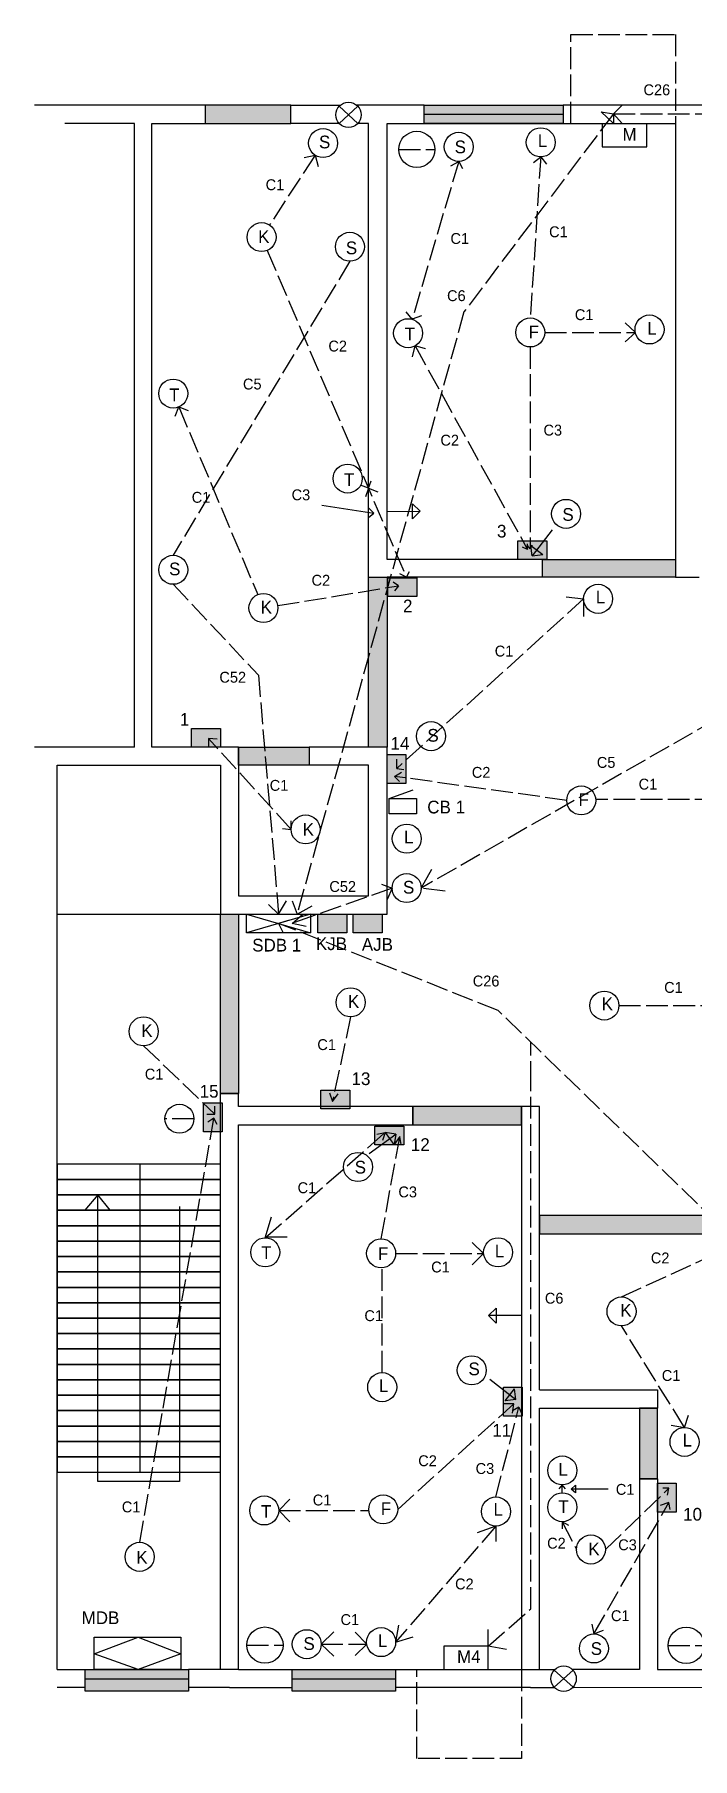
# Model space of a CAD drawing. Header units: inches. Extents: x -1144 to 1313, y -903 to 1079.
# Drawn here: x -247 to 115, y 129 to 1079 of the extents above; entities that cross this region are included whole.
import ezdxf

# ---------------------------------------------------------------- set-up
doc = ezdxf.new("R2010")
doc.units = ezdxf.units.IN
doc.header["$MEASUREMENT"] = 0
doc.linetypes.add('ACAD_ISO02W100', pattern=[15, 12, -3])
doc.layers.add('Layer1', color=7, linetype='ACAD_ISO02W100')
doc.layers.add('Layer2', color=92, linetype='ACAD_ISO02W100')

# ---------------------------------------------------------------- blocks, each defined once
blk = doc.blocks.new('trt')
for p, q in [((-42.49, 70.6), (-32.14, 61.17)), ((-32.14, 70.6), (-42.49, 61.17))]:
    blk.add_line(p, q)
blk.add_circle((-37.32, 65.89), 7)
blk = doc.blocks.new('dah')
at = {"layer": 'Layer1'}
for p, q in [((-40.93, -33.55), (-40.93, 15.47)), ((16.71, 15.47), (16.71, -33.55)), ((16.71, -33.55), (-40.93, -33.55))]:
    blk.add_line(p, q, dxfattribs=at)
blk = doc.blocks.new('MDB')
for p, q in [((-106.42, -12.96), (-82.07, -3.84)), ((-82.07, -3.84), (-58.65, -12.96)), ((-82.07, -21.62), (-106.42, -12.96)), ((-58.65, -12.96), (-82.07, -21.62))]:
    blk.add_line(p, q)
blk.add_lwpolyline([(-106.42, -3.84), (-58.65, -3.84), (-58.65, -21.62), (-106.42, -21.62)], close=True)
blk = doc.blocks.new('bb')
blk.add_circle((112.08, 28.23), 10)
at = {"layer": 'Layer1'}
blk.add_line((102.08, 28.23), (122.08, 28.23), dxfattribs=at)
blk = doc.blocks.new('M3')
for p, q in [((240.71, 67.94), (227.89, 67.94)), ((227.89, 67.94), (227.89, 43.4)), ((227.89, 43.4), (240.71, 43.4))]:
    blk.add_line(p, q)
blk = doc.blocks.new('arrow')
for p, q in [((216.59, 255.47), (216.59, 237.38)), ((216.59, 237.38), (212.47, 241.49)), ((212.47, 241.49), (220.7, 241.49)), ((216.59, 237.38), (220.74, 241.53))]:
    blk.add_line(p, q)
blk = doc.blocks.new('zx')
blk.add_line((-32.31, 499.24), (-19.04, 504.11))
blk.add_lwpolyline([(-32.31, 499.24), (-17.27, 499.24), (-17.27, 490.84), (-32.31, 490.84)], close=True)

msp = doc.modelspace()

# ---------------------------------------------------------------- hatches: boundary and pattern name
for color, points in [(121, [(-153.18, 1029.65), (-106.05, 1029.65), (-106.05, 1039.8), (-153.18, 1039.8)]), (121, [(44.19, 1029.65), (-32.59, 1029.65), (-32.59, 1039.8), (44.19, 1039.8)]), (8, [(-36.62, 779.46), (-36.62, 769.19), (-52.62, 769.19), (-52.62, 779.46)]), (8, [(-144.85, 696.49), (-144.85, 686.22), (-160.85, 686.22), (-160.85, 696.49)]), (44, [(-134.87, 686.22), (-96, 686.22), (-96, 676.22), (-134.87, 676.22)]), (8, [(-52.87, 682.19), (-42.6, 682.19), (-42.6, 666.2), (-52.87, 666.2)]), (44, [(-144.87, 594.22), (-134.87, 594.22), (-134.87, 495.42), (-144.87, 495.42)]), (64, [(-75.13, 594.21), (-75.13, 583.93), (-91.13, 583.93), (-91.13, 594.21)]), (131, [(-55.68, 594.21), (-55.68, 583.93), (-71.68, 583.93), (-71.68, 594.21)]), (8, [(-73.44, 497.22), (-73.44, 486.94), (-89.44, 486.94), (-89.44, 497.22)]), (8, [(-73.44, 497.22), (-73.44, 486.94), (-89.44, 486.94), (-89.44, 497.22)]), (8, [(-154.19, 490.28), (-143.92, 490.28), (-143.92, 474.28), (-154.19, 474.28)]), (54, [(21.13, 488.22), (-38.81, 488.22), (-38.81, 478.22), (21.13, 478.22)]), (44, [(21.13, 488.22), (-38.81, 488.22), (-38.81, 478.22), (21.13, 478.22)]), (8, [(-43.7, 477.5), (-43.7, 467.23), (-59.7, 467.23), (-59.7, 477.5)]), (46, [(128.12, 428.22), (31.13, 428.22), (31.13, 418.22), (128.12, 418.22)]), (8, [(11.31, 333.67), (21.58, 333.67), (21.58, 317.67), (11.31, 317.67)]), (46, [(86.13, 283.31), (96.13, 283.31), (96.13, 322.22), (86.13, 322.22)]), (9, [(96.13, 280.87), (106.4, 280.87), (106.4, 264.87), (96.13, 264.87)]), (8, [(96.13, 280.87), (106.4, 280.87), (106.4, 264.87), (96.13, 264.87)]), (121, [(-219.38, 178.22), (-162.36, 178.22), (-162.36, 166.35), (-219.38, 166.35)]), (121, [(-105.27, 178.22), (-48.24, 178.22), (-48.24, 166.35), (-105.27, 166.35)])]:
    msp.add_hatch(color=color).paths.add_polyline_path(points)
h = msp.add_hatch(color=8)
h.paths.add_polyline_path([(35.11, 799.74), (35.11, 789.47), (19.12, 789.47), (19.12, 799.74)])
h.paths.add_polyline_path([(165.18, 799.72), (165.18, 789.44), (149.18, 789.44), (149.18, 799.72)])
h.paths.add_polyline_path([(186.27, 799.72), (186.27, 789.44), (170.27, 789.44), (170.27, 799.72)])
h.paths.add_polyline_path([(347.41, 799.74), (347.41, 789.47), (331.41, 789.47), (331.41, 799.74)])
h = msp.add_hatch(color=44)
h.paths.add_polyline_path([(-52.87, 686.22), (-63.19, 686.22), (-63.19, 779.8), (-52.87, 779.8)])
h.paths.add_polyline_path([(106.08, 779.8), (32.82, 779.8), (32.82, 789.47), (106.08, 789.47)])

# ---------------------------------------------------------------- linework, layer by layer
for p, q in [((-153.18, 1039.8), (-247.38, 1039.8)), ((-106.05, 1039.8), (-78.66, 1039.8)), ((-32.59, 1039.8), (-69.77, 1039.8)), ((52.13, 1039.8), (44.19, 1039.8)), ((106.08, 1039.8), (52.13, 1039.8)), ((171.71, 1039.8), (106.08, 1039.8)), ((-192.24, 1029.65), (-230.68, 1029.65)), ((-192.24, 921.22), (-192.24, 1029.65)), ((-182.64, 921.22), (-182.64, 1029.65)), ((-182.64, 1029.65), (-153.18, 1029.65)), ((-79.42, 1029.65), (-106.05, 1029.65)), ((-63.19, 1029.65), (-69.07, 1029.65)), ((-63.19, 779.8), (-63.19, 1029.65)), ((-52.87, 789.47), (-52.87, 1029.65)), ((-52.87, 1029.65), (106.08, 1029.65)), ((44.19, 1034.68), (-32.59, 1034.68)), ((106.08, 1029.65), (106.08, 779.8)), ((-98.72, 1010.99), (-92.63, 1012.15)), ((-98.72, 1010.99), (-98.72, 1010.99)), ((-92.63, 1012.15), (-90.9, 1005.98)), ((-17.78, 1006.29), (-13.46, 1008.79)), ((-13.46, 1008.79), (-11.36, 1004.84)), ((27.77, 1008.15), (31.75, 1011.26)), ((27.77, 1008.15), (27.77, 1008.15)), ((31.75, 1011.26), (35.02, 1007.33)), ((-17.78, 1006.29), (-17.78, 1006.29)), ((-192.24, 686.22), (-192.24, 921.22)), ((-182.64, 686.22), (-182.64, 921.22)), ((-39.14, 921.82), (-42.41, 926.01)), ((-34.05, 923.66), (-39.14, 921.82)), ((-34.05, 923.66), (-34.05, 923.66)), ((78.22, 919.93), (78.22, 919.93)), ((78.22, 919.93), (83.92, 914.56)), ((83.92, 914.56), (78.22, 909.43)), ((-39.01, 901.2), (-37.53, 907.15)), ((-31.74, 905.62), (-37.53, 907.15)), ((-31.74, 905.62), (-31.74, 905.62)), ((-39.01, 901.2), (-39.01, 901.2)), ((-169.72, 868.44), (-167.75, 873.52)), ((-167.75, 873.52), (-162.64, 871.53)), ((-169.72, 868.44), (-169.72, 868.44)), ((-63.19, 828.78), (-67.54, 830.5)), ((-63.19, 828.78), (-64.88, 823.96)), ((-63.19, 828.78), (-61.76, 832.84)), ((-63.19, 828.78), (-58.07, 826.77)), ((-88.87, 819.52), (-60.26, 815.03)), ((-60.26, 815.03), (-63.19, 818.02)), ((-63.19, 812.61), (-60.26, 815.03)), ((24.49, 795.09), (24.49, 798.07)), ((32.82, 789.47), (-52.87, 789.47)), ((24.49, 795.09), (21.7, 796.3)), ((26, 795.43), (24.49, 797.27)), ((26, 795.43), (27.23, 797.43)), ((32.82, 779.8), (-52.87, 779.8)), ((-42.31, 779.8), (-45.93, 781.57)), ((-42.31, 779.8), (-40.6, 782.9)), ((-42.16, 779.46), (-42.16, 779.46)), ((-42.16, 779.46), (-42.16, 779.46)), ((-42.16, 779.46), (-42.16, 779.46)), ((-42.16, 779.46), (-42.16, 779.46)), ((-42.16, 779.46), (-42.16, 779.46)), ((-42.16, 779.46), (-42.16, 779.46)), ((-42.16, 779.46), (-42.16, 779.46)), ((-42.16, 779.46), (-42.16, 779.46)), ((-42.16, 779.46), (-42.16, 779.46)), ((106.08, 779.8), (119.1, 779.8)), ((-46.57, 775.06), (-49.63, 777.13)), ((-46.57, 775.06), (-48.89, 772.25)), ((-192.24, 686.22), (-247.38, 686.22)), ((-134.87, 686.22), (-182.64, 686.22)), ((-52.87, 686.22), (-96, 686.22)), ((-52.87, 594.22), (-52.87, 686.22)), ((-234.87, 599.22), (-234.87, 676.22)), ((-234.87, 676.22), (-144.87, 676.22)), ((-144.87, 676.22), (-144.87, 594.22)), ((-134.87, 681.22), (-134.87, 604.22)), ((-63.19, 676.22), (-96, 676.22)), ((-63.19, 604.22), (-63.19, 676.22)), ((-234.87, 483.22), (-234.87, 599.22)), ((-134.87, 604.22), (-63.19, 604.22)), ((-234.87, 594.22), (-144.87, 594.22)), ((-144.87, 594.22), (-134.87, 594.22)), ((-134.87, 594.22), (-57.87, 594.22)), ((-130.43, 594.22), (-95.1, 583.93)), ((-95.1, 594.22), (-130.43, 583.93)), ((-144.87, 483.22), (-144.87, 495.42)), ((-144.87, 495.42), (-134.87, 495.42)), ((-134.87, 488.22), (-134.87, 495.42)), ((-38.81, 488.22), (-134.87, 488.22)), ((-134.87, 488.22), (-134.87, 488.22)), ((-134.87, 488.22), (-134.87, 488.22)), ((-38.81, 478.22), (-38.81, 488.22)), ((31.13, 488.22), (21.13, 488.22)), ((21.13, 488.22), (21.13, 194.22)), ((31.13, 332.22), (31.13, 488.22)), ((-234.87, 178.22), (-234.87, 483.22)), ((-144.87, 178.22), (-144.87, 483.22)), ((-134.87, 178.22), (-134.87, 478.22)), ((-134.87, 478.22), (-38.81, 478.22)), ((-189.21, 456.56), (-189.21, 286.86)), ((-212.37, 439.59), (-219.65, 431.1)), ((-212.37, 281.78), (-212.37, 439.59)), ((-205.58, 431.1), (-212.37, 439.59)), ((-234.87, 433.22), (-234.87, 433.22)), ((-219.65, 431.1), (-205.58, 431.1)), ((-167.37, 433.22), (-167.37, 281.78)), ((31.13, 332.22), (96.13, 332.22)), ((96.13, 332.22), (96.13, 322.22)), ((31.13, 178.22), (31.13, 322.22)), ((31.13, 322.22), (96.13, 322.22)), ((-167.37, 281.78), (-212.37, 281.78)), ((48.57, 277.47), (50.94, 279.65)), ((68.96, 277.47), (48.57, 277.47)), ((50.94, 275.45), (48.57, 277.47)), ((50.94, 279.65), (50.94, 275.45)), ((68.96, 277.47), (68.96, 277.47)), ((96.13, 283.31), (86.13, 283.31)), ((86.13, 283.31), (86.13, 178.22)), ((96.13, 283.31), (96.13, 178.22)), ((-234.87, 178.22), (-219.38, 178.22)), ((-162.36, 172.91), (-219.38, 172.91)), ((-134.87, 178.22), (-162.36, 178.22)), ((-162.36, 178.22), (-162.36, 172.91)), ((-162.36, 172.91), (-162.36, 172.91)), ((-134.87, 178.22), (-105.27, 178.22)), ((-48.24, 172.91), (-105.27, 172.91)), ((-48.24, 178.22), (31.13, 178.22)), ((-48.24, 178.22), (-48.24, 172.91)), ((-48.24, 172.91), (-48.24, 172.91)), ((31.13, 178.22), (39.55, 178.22)), ((86.13, 178.22), (49.22, 178.22)), ((96.13, 178.22), (101.13, 178.22)), ((101.13, 178.22), (145.65, 178.22)), ((-219.38, 168.22), (-234.87, 168.22)), ((-139.87, 168.22), (-162.36, 168.22)), ((-139.87, 168.22), (-105.27, 168.22)), ((26.13, 168.22), (-48.24, 168.22)), ((26.13, 168.22), (39.42, 168.22)), ((49.8, 168.22), (145.65, 168.44))]:
    msp.add_line(p, q)
for points in [[(-153.18, 1029.65), (-106.05, 1029.65), (-106.05, 1039.8), (-153.18, 1039.8)], [(44.19, 1029.65), (-32.59, 1029.65), (-32.59, 1039.8), (44.19, 1039.8)], [(35.11, 799.74), (35.11, 789.47), (19.12, 789.47), (19.12, 799.74)], [(106.08, 779.8), (32.82, 779.8), (32.82, 789.47), (106.08, 789.47)], [(-52.87, 686.22), (-63.19, 686.22), (-63.19, 779.8), (-52.87, 779.8)], [(-36.62, 779.46), (-36.62, 769.19), (-52.62, 769.19), (-52.62, 779.46)], [(-144.85, 696.49), (-144.85, 686.22), (-160.85, 686.22), (-160.85, 696.49)], [(-134.87, 686.22), (-96, 686.22), (-96, 676.22), (-134.87, 676.22)], [(-52.87, 682.19), (-42.6, 682.19), (-42.6, 666.2), (-52.87, 666.2)], [(-144.87, 594.22), (-134.87, 594.22), (-134.87, 495.42), (-144.87, 495.42)], [(-130.43, 594.22), (-95.1, 594.22), (-95.1, 583.93), (-130.43, 583.93)], [(-75.13, 594.21), (-75.13, 583.93), (-91.13, 583.93), (-91.13, 594.21)], [(-55.68, 594.21), (-55.68, 583.93), (-71.68, 583.93), (-71.68, 594.21)], [(-73.44, 497.22), (-73.44, 486.94), (-89.44, 486.94), (-89.44, 497.22)], [(-154.19, 490.28), (-143.92, 490.28), (-143.92, 474.28), (-154.19, 474.28)], [(21.13, 488.22), (-38.81, 488.22), (-38.81, 478.22), (21.13, 478.22)], [(-43.7, 477.5), (-43.7, 467.23), (-59.7, 467.23), (-59.7, 477.5)], [(-144.87, 456.56), (-234.87, 456.56), (-234.87, 448.07), (-144.87, 448.07)], [(-144.87, 448.07), (-234.87, 448.07), (-234.87, 439.59), (-144.87, 439.59)], [(-144.87, 439.59), (-234.87, 439.59), (-234.87, 431.1), (-144.87, 431.1)], [(-144.87, 431.1), (-234.87, 431.1), (-234.87, 422.62), (-144.87, 422.62)], [(128.12, 428.22), (31.13, 428.22), (31.13, 418.22), (128.12, 418.22)], [(-144.87, 422.62), (-234.87, 422.62), (-234.87, 414.13), (-144.87, 414.13)], [(-144.87, 414.13), (-234.87, 414.13), (-234.87, 405.65), (-144.87, 405.65)], [(-144.87, 405.65), (-234.87, 405.65), (-234.87, 397.16), (-144.87, 397.16)], [(-144.87, 397.16), (-234.87, 397.16), (-234.87, 388.68), (-144.87, 388.68)], [(-144.87, 388.68), (-234.87, 388.68), (-234.87, 380.2), (-144.87, 380.2)], [(-144.87, 380.2), (-234.87, 380.2), (-234.87, 371.71), (-144.87, 371.71)], [(-144.87, 371.71), (-234.87, 371.71), (-234.87, 363.23), (-144.87, 363.23)], [(-144.87, 363.23), (-234.87, 363.23), (-234.87, 354.74), (-144.87, 354.74)], [(-144.87, 354.74), (-234.87, 354.74), (-234.87, 346.26), (-144.87, 346.26)], [(-144.87, 346.26), (-234.87, 346.26), (-234.87, 337.77), (-144.87, 337.77)], [(-144.87, 337.77), (-234.87, 337.77), (-234.87, 329.29), (-144.87, 329.29)], [(11.31, 333.67), (21.58, 333.67), (21.58, 317.67), (11.31, 317.67)], [(-144.87, 329.29), (-234.87, 329.29), (-234.87, 320.8), (-144.87, 320.8)], [(-144.87, 320.8), (-234.87, 320.8), (-234.87, 312.32), (-144.87, 312.32)], [(86.13, 283.31), (96.13, 283.31), (96.13, 322.22), (86.13, 322.22)], [(-144.87, 312.32), (-234.87, 312.32), (-234.87, 303.83), (-144.87, 303.83)], [(-144.87, 303.83), (-234.87, 303.83), (-234.87, 295.35), (-144.87, 295.35)], [(-144.87, 295.35), (-234.87, 295.35), (-234.87, 286.86), (-144.87, 286.86)], [(96.13, 280.87), (106.4, 280.87), (106.4, 264.87), (96.13, 264.87)], [(21.13, 194.22), (21.13, 194.22)], [(-219.38, 178.22), (-162.36, 178.22), (-162.36, 166.35), (-219.38, 166.35)], [(-105.27, 178.22), (-48.24, 178.22), (-48.24, 166.35), (-105.27, 166.35)], [(21.13, 178.22), (21.13, 178.22)], [(21.13, 178.22), (21.13, 178.22)]]:
    msp.add_lwpolyline(points, close=True)
msp.add_lwpolyline([(21.13, 194.22), (21.13, 178.22)])
for centre in [(-88.25, 1018.85), (31.75, 1019.26), (-13.46, 1016.79), (-122.13, 967.08), (-73.46, 961.78), (-41.4, 914.15), (26, 914.56), (91.75, 916.21), (-170.85, 880.9), (-74.69, 834.09), (45.71, 814.64), (-170.86, 783.86), (-121.14, 762.82), (63.39, 767.85), (-28.73, 692.22), (54.1, 656.84), (-97.88, 640.89), (-42.11, 635.77), (-42.17, 608.57), (-73.05, 545.64), (66.83, 543.86), (-187.17, 529.66), (-167.43, 481.54), (-69, 454.97), (-120.11, 407.97), (-56.23, 407.39), (8.24, 407.97), (76.3, 375.42), (-6.28, 342.99), (-55.65, 333.71), (111.03, 303.54), (43.66, 287.87), (43.66, 267.56), (-120.69, 265.82), (-55.07, 266.4), (7.08, 265.24), (-189.36, 240.26), (59.44, 244.3), (-97.27, 192.14), (-56.23, 193.3), (61.09, 189.82)]:
    msp.add_circle(centre, 8)
at = {"layer": 'Layer1'}
for p, q in [((-92.63, 1012.15), (-117.75, 973.77)), ((-13.46, 1008.79), (-39.14, 921.82)), ((31.75, 1011.26), (26, 922.56)), ((-118.99, 959.72), (-42.16, 779.46)), ((34, 914.56), (83.92, 914.56)), ((-37.53, 907.15), (24.49, 795.09)), ((26, 906.56), (26, 795.43)), ((-167.75, 873.52), (-124.25, 770.19)), ((-113.25, 764.11), (-46.57, 775.06)), ((55.39, 767.85), (-47.58, 674.43)), ((45.7, 768.93), (55.39, 767.85)), ((55.39, 767.85), (55.39, 758.09)), ((-105.88, 640.89), (-151.44, 691.02)), ((-151.44, 691.02), (-151.44, 686.22)), ((-146.63, 690.64), (-151.44, 691.02)), ((-134.87, 686.22), (-134.87, 681.22)), ((-47.58, 674.43), (-47.58, 679.49)), ((-47.58, 674.43), (-43.68, 673.95)), ((-48.8, 670.08), (-45, 672.48)), ((46.1, 656.84), (-48.8, 670.08)), ((-46.2, 667.28), (-48.8, 670.08)), ((128.8, 657.29), (62.09, 657.29)), ((-110.62, 641.36), (-105.88, 640.89)), ((-105.88, 640.89), (-105.88, 645.61)), ((-57.87, 594.22), (-52.87, 594.22)), ((74.83, 543.86), (143.61, 543.86)), ((-73.05, 537.64), (-83.08, 490.97)), ((-187.17, 521.66), (-147.91, 484.06)), ((-84.73, 495.88), (-83.08, 490.97)), ((-83.08, 490.97), (-79.99, 495.18)), ((-147.91, 484.06), (-147.91, 488.49)), ((-189.36, 248.26), (-148.4, 481.94)), ((-159.43, 481.54), (-175.43, 481.54)), ((-152.33, 484.06), (-147.91, 484.06)), ((-148.4, 481.94), (-151.69, 479.62)), ((-146.57, 478.28), (-148.4, 481.94)), ((-120.11, 415.97), (-53.94, 473.99)), ((-58.66, 473.05), (-53.94, 473.99)), ((-56.23, 415.39), (-45.93, 471.84)), ((-53.94, 473.99), (-55.51, 469.64)), ((-45.93, 471.84), (-49.04, 467.33)), ((-45.18, 467.33), (-45.93, 471.84)), ((-120.11, 415.97), (-116.58, 427.9)), ((-107.96, 416.3), (-119.73, 416.3)), ((0.26, 407.39), (-5.96, 413.32)), ((76.3, 383.42), (147.93, 416.19)), ((-55.65, 341.71), (-55.65, 399.41)), ((-48.23, 407.39), (0.26, 407.39)), ((-5.96, 401.02), (0.26, 407.39)), ((111.03, 311.54), (76.3, 367.42)), ((-47.07, 266.4), (16.93, 324.59)), ((16.93, 324.59), (11.31, 324.59)), ((16.23, 319.48), (16.93, 324.59)), ((7.08, 273.24), (19.61, 322.62)), ((19.61, 322.62), (16.23, 320.67)), ((19.61, 322.62), (21.13, 319.47)), ((111.03, 311.54), (113.31, 318.24)), ((103.71, 312.78), (111.03, 311.54)), ((43.66, 279.87), (41.72, 277.73)), ((43.66, 275.56), (43.66, 279.87)), ((45.45, 277.73), (43.66, 279.87)), ((67.44, 244.3), (102.47, 278.02)), ((102.47, 278.02), (99.02, 278.02)), ((101.7, 274.19), (102.47, 278.02)), ((-112.69, 265.82), (-106.58, 272.1)), ((61.09, 197.82), (102.46, 270.26)), ((102.46, 270.26), (97.52, 268.58)), ((103.11, 266.39), (102.46, 270.26)), ((-112.69, 265.82), (-63.04, 265.82)), ((-106.58, 259.55), (-112.69, 265.82)), ((7.08, 257.24), (-48.23, 193.3)), ((7.08, 257.24), (-3.33, 253.4)), ((7.08, 257.24), (7.08, 248.66)), ((43.66, 259.56), (51.44, 244.3)), ((43.66, 259.56), (43.66, 255.62)), ((47.18, 257.53), (43.66, 259.56)), ((-46.61, 202.63), (-48.23, 193.3)), ((60.01, 203.25), (61.09, 197.82)), ((61.09, 197.82), (66.43, 199.8)), ((-82.35, 199), (-89.27, 192.14)), ((-89.27, 192.14), (-64.14, 192.14)), ((-89.27, 192.14), (-82.35, 185.61)), ((-70.62, 198.72), (-64.14, 192.14)), ((-64.14, 192.14), (-70.62, 185.89)), ((-48.23, 193.3), (-38.51, 196.21))]:
    msp.add_line(p, q, dxfattribs=at)
at = {"layer": 'Layer2'}
for p, q in [((71.82, 1034.98), (-10.56, 925.9)), ((71.82, 1029.65), (65.16, 1036.02)), ((65.16, 1036.02), (71.82, 1034.98)), ((71.82, 1034.98), (76.74, 1039.8)), ((71.82, 1034.98), (71.82, 1034.98)), ((71.82, 1034.98), (140.49, 1034.98)), ((76.74, 1029.65), (71.82, 1034.98)), ((71.82, 1034.98), (71.82, 1029.65)), ((-88.25, 1018.85), (-88.25, 1018.85)), ((-88.25, 1018.85), (-88.25, 1018.85)), ((-88.25, 1018.85), (-88.25, 1018.85)), ((-122.13, 967.08), (-122.08, 966.97)), ((-73.46, 953.78), (-170.86, 791.86)), ((-10.56, 925.9), (-102.56, 594.22)), ((-170.86, 775.86), (-123.91, 725.79)), ((-123.91, 725.79), (-112.76, 594.22)), ((128.34, 701.41), (-34.17, 608.57)), ((-34.17, 608.57), (-27.88, 619.91)), ((-50.17, 608.57), (-105.33, 589.08)), ((-56.12, 610.77), (-50.17, 608.57)), ((-50.17, 608.57), (-52.87, 602.37)), ((-20.97, 606.83), (-34.17, 608.57)), ((-118.33, 599.6), (-112.76, 594.22)), ((-112.76, 594.22), (-108.34, 601.48)), ((-105.29, 601.48), (-102.56, 594.22)), ((-102.56, 594.22), (-94.19, 598.7)), ((-107.43, 590.63), (-112.76, 589.08)), ((8.24, 541.22), (-112.76, 589.08)), ((-112.76, 589.08), (-110.24, 583.93)), ((-105.33, 589.08), (-99.48, 594.22)), ((-97.5, 587.32), (-105.33, 589.08)), ((322.75, 236.39), (8.24, 541.22)), ((26.28, 501.33), (26.28, 523.73)), ((26.28, 211.64), (26.28, 501.33)), ((2.85, 191.03), (26.28, 211.64)), ((2.85, 191.03), (2.85, 200.21)), ((12.88, 189.17), (2.85, 191.03))]:
    msp.add_line(p, q, dxfattribs=at)

# ---------------------------------------------------------------- block references
for name, p in [('trt', (-36.9, 968.5)), ('bb', (-148.64, 987.14)), ('zx', (-19.48, 158.58)), ('bb', (-232.37, 163.4)), ('bb', (-0.13, 163.28)), ('MDB', (-108.1, 199.84)), ('trt', (81.7, 107.27))]:
    msp.add_blockref(name, p)
for name, p, rotation in [('M3', (133.61, 788.94), 90), ('arrow', (204.11, 601.17), 90.39984894104003), ('arrow', (-289.44, 736.08), 322.309942674384), ('arrow', (271.24, 437.59), 126.0370325973414), ('arrow', (-235.09, 588.88), 270.19992447052), ('arrow', (73.42, 10.48), 52.30994267438244), ('M3', (-65.09, 418.92), 270)]:
    msp.add_blockref(name, p, dxfattribs=dict(rotation=rotation))
at = {"layer": 'Layer1', "rotation": 180}
msp.add_blockref('dah', (65.14, 1045.12), dxfattribs=at)
at = {"layer": 'Layer1'}
msp.add_blockref('dah', (4.42, 162.75), dxfattribs=at)

# ---------------------------------------------------------------- texts
at = {"attachment_point": 1}
for s, insert, char_height, width in [('{\\C3;C26}', (88.41, 1051.19), 6, 21.2999), ('{\\C3;M}', (76.82, 1027.15), 7, 21.2999), ('S', (-90.5, 1022.95), 7, 21.2999), ('S', (-15.71, 1020.25), 7, 21.2999), ('L', (30.14, 1023.68), 7, 21.2999), ('C1', (-119.91, 998.92), 6, 21.2999), ('K', (-124.06, 970.86), 7, 21.2999), ('C1', (-18, 969.3), 6, 21.2999), ('C1', (36.36, 973), 6, 21.2999), ('S', (-75.71, 964.64), 7, 21.2999), ('{\\C3;C6}', (-19.89, 937.81), 6, 21.2999), ('C1', (50.56, 927.34), 6, 21.2999), ('T', (-43.33, 917.29), 7, 21.2999), ('F', (25.03, 918.34), 7, 21.2999), ('L', (90.46, 920.31), 7, 21.2999), ('C2', (-85.32, 910.06), 6, 21.2999), ('T', (-173.11, 883.71), 7, 21.2999), ('{\\C3;C5}', (-132.41, 889.15), 6, 21.2999), ('C2', (-23.56, 858.23), 6, 21.2999), ('C3', (33.27, 863.78), 6, 21.2999), ('T', (-76.72, 837.03), 7, 21.2999), ('C1', (-160.68, 826.76), 6, 21.2999), ('C3', (-105.59, 828.14), 6, 21.2999), ('S', (43.68, 817.83), 7, 21.2999), ('{\\C1;3}', (7.63, 808.63), 7, 21.2999), ('S', (-173.15, 787.82), 7, 21.2999), ('C2', (-94.59, 781.09), 6, 21.2999), ('L', (62.11, 772.31), 7, 21.2999), ('K', (-122.67, 766.77), 7, 21.2999), ('{\\C1;2}', (-44.18, 767.44), 7, 21.2999), ('C1', (6.38, 742.09), 6, 21.2999), ('{\\C3;C52}', (-145.41, 727.68), 6, 21.2999), ('{\\C1;1}', (-167.19, 704.96), 7, 21.2999), ('S', (-30.75, 696.19), 7, 21.2999), ('{\\C1;14}', (-51.05, 691.72), 7, 21.2999), ('C2', (-6.24, 675.29), 6, 21.2999), ('{\\C3;C5}', (62.68, 680.77), 6, 21.2999), ('C1', (-117.68, 668.13), 6, 21.2999), ('C1', (85.73, 668.8), 6, 21.2999), ('{\\C4;CB 1}', (-30.8, 656.68), 7, 27.5561), ('F', (52.58, 660.81), 7, 21.2999), ('K', (-99.48, 644.37), 7, 21.2999), ('L', (-43.63, 640.24), 7, 21.2999), ('{\\C3;C52}', (-84.79, 612.44), 6, 21.2999), ('S', (-44.19, 612.53), 7, 21.2999), ('{\\C1;SDB 1}', (-127.31, 580.64), 7, 33.2342), ('KJB', (-92.19, 581.4), 7, 21.2999), ('AJB', (-66.88, 581.02), 7, 21.2999), ('{\\C3;C26}', (-5.73, 560.38), 6, 21.2999), ('C1', (99.8, 556.86), 6, 21.2999), ('K', (-74.57, 549.61), 7, 21.2999), ('K', (65.31, 548.33), 7, 21.2999), ('K', (-188.49, 533.57), 7, 21.2999), ('C1', (-91.41, 525.35), 6, 21.2999), ('C1', (-186.52, 509.1), 6, 21.2999), ('{\\C1;13}', (-72.55, 507.07), 7, 21.2999), ('{\\C1;15}', (-156.28, 500.15), 7, 21.2999), ('{\\C1;12}', (-39.84, 470.81), 7, 21.2999), ('S', (-70.81, 458.36), 7, 21.2999), ('C1', (-102.3, 446.54), 6, 21.2999), ('C3', (-46.73, 444.24), 6, 21.2999), ('T', (-122.37, 411.36), 7, 21.2999), ('F', (-58.04, 410.78), 7, 21.2999), ('L', (6.43, 412.26), 7, 21.2999), ('C1', (-28.63, 402.88), 6, 21.2999), ('C2', (92.46, 407.87), 6, 21.2999), ('{\\C3;C6}', (34.04, 385.71), 6, 21.2999), ('C1', (-65.47, 376.07), 6, 21.2999), ('K', (75.59, 379.56), 7, 21.2999), ('S', (-8.09, 347.28), 7, 21.2999), ('C1', (98.51, 343.14), 6, 21.2999), ('L', (-57.45, 338), 7, 21.2999), ('{\\C1;11}', (5.03, 313.42), 7, 21.2999), ('L', (109.96, 308.03), 7, 21.2999), ('C2', (-35.78, 296.19), 6, 21.2999), ('C3', (-4.15, 291.9), 6, 21.2999), ('L', (41.51, 292.01), 7, 21.2999), ('C1', (73.15, 280.42), 6, 21.2999), ('C1', (-199.21, 270.76), 6, 21.2999), ('T', (-122.5, 268.76), 7, 21.2999), ('C1', (-93.95, 274.55), 6, 21.2999), ('F', (-56.42, 270.24), 7, 21.2999), ('L', (5.72, 269.99), 7, 21.2999), ('T', (41.51, 271.34), 7, 21.2999), ('{\\C1;10}', (110.26, 267.21), 7, 21.2999), ('C2', (35.28, 250.78), 6, 21.2999), ('K', (58.01, 248.08), 7, 21.2999), ('C3', (74.47, 249.9), 6, 21.2999), ('K', (-191.26, 243.51), 7, 21.2999), ('C2', (-15.47, 228.33), 6, 21.2999), ('{\\C1;MDB}', (-221.36, 210.21), 7, 21.2999), ('C1', (70.46, 210.84), 6, 21.2999), ('C1', (-78.61, 208.71), 6, 21.2999), ('S', (-99.07, 195.98), 7, 21.2999), ('L', (-58.04, 197.59), 7, 21.2999), ('S', (59.3, 193.24), 7, 21.2999), ('{\\C3;M4}', (-14.38, 188.81), 7, 21.2999)]:
    msp.add_mtext(s, dxfattribs=dict(at, insert=insert, char_height=char_height, width=width))

doc.saveas('drawing.dxf')
